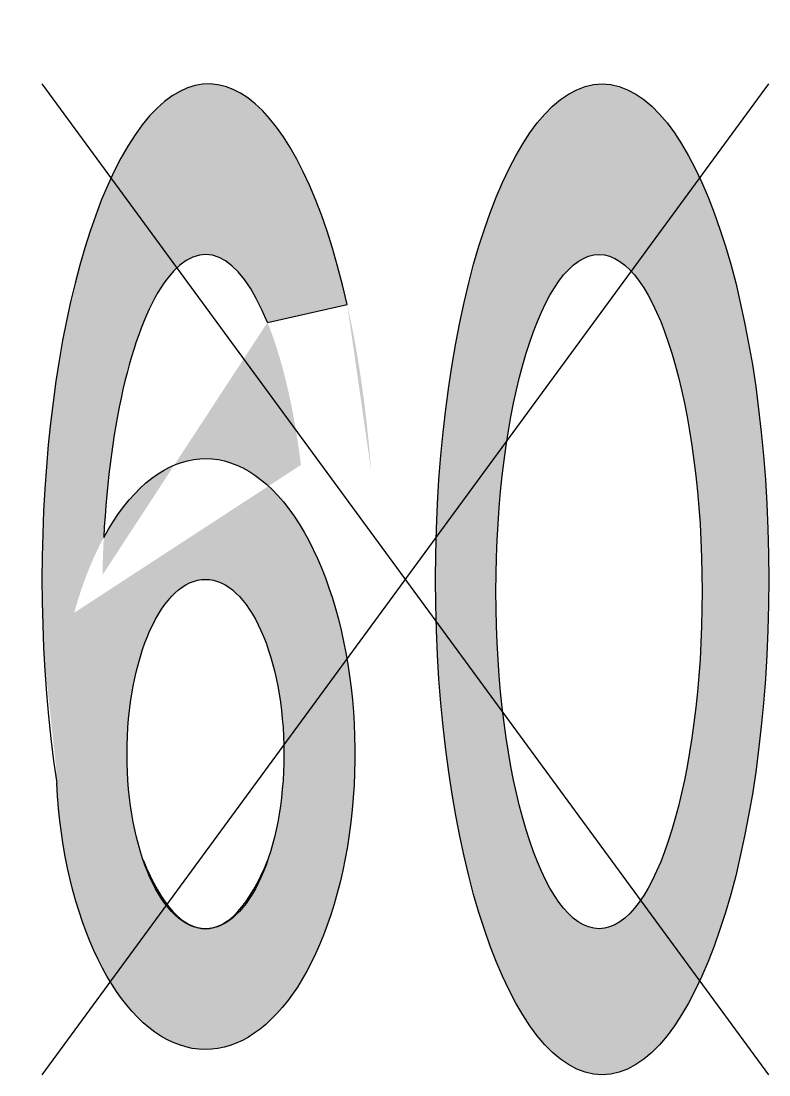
# Model space of a CAD drawing. Header units: metres. Extents: x -0.64 to 0.6, y -0.04 to 1.7.
import ezdxf

# ---------------------------------------------------------------- set-up
doc = ezdxf.new("R2010")
doc.units = ezdxf.units.M

msp = doc.modelspace()

# ---------------------------------------------------------------- hatches: boundary and pattern name
h = msp.add_hatch(color=256)
edge = h.paths.add_edge_path()
edge.add_ellipse((-0.3268, 0.7784), major_axis=(0, 0.8202), ratio=0.336382, start_angle=303.6959, end_angle=474.2814)
edge.add_ellipse((-0.332, 0.4892), major_axis=(0, 0.4892), ratio=0.505908, start_angle=95.6444, end_angle=402.9072)
edge.add_ellipse((-0.332, 0.7581), major_axis=(0, 0.5581), ratio=0.305832, start_angle=322.9921, end_angle=440.7858, ccw=False)
edge.add_line((-0.2293, 1.2038), (-0.0972, 1.2334))
edge = h.paths.add_edge_path(flags=16)
edge.add_ellipse((-0.332, 0.4892), major_axis=(0, -0.2892), ratio=0.449292, start_angle=0, end_angle=360)
edge = h.paths.add_edge_path()
edge.add_ellipse((0.325, 0.7784), major_axis=(0, 0.8202), ratio=0.336382, start_angle=0, end_angle=360)
edge = h.paths.add_edge_path(flags=16)
edge.add_ellipse((0.3198, 0.7581), major_axis=(0, 0.5581), ratio=0.305832, start_angle=0, end_angle=360)

# ---------------------------------------------------------------- linework, layer by layer
at = {"flags": 128}
for points in [[(0.6009, -0.0419), (-0.6027, 1.5986)], [(-0.6027, -0.0419), (0.6009, 1.5986)], [(-0.2293, 1.2038), (-0.0972, 1.2334)]]:
    msp.add_lwpolyline(points, dxfattribs=at)
for centre, major_axis, ratio, start_param, end_param in [((-0.3268, 0.7784), (0, 0.8202), 0.336382, 5.300493, 8.277772), ((-0.332, 0.7581), (0, 0.5581), 0.305832, 5.637276, 7.693163), ((-0.332, 0.7581), (0, 0.5581), 0.305832, 8.774311, 10.075245)]:
    msp.add_ellipse(centre, major_axis=major_axis, ratio=ratio, start_param=start_param, end_param=end_param)
for centre, major_axis, ratio in [((0.325, 0.7784), (0, 0.8202), 0.336382), ((0.3198, 0.7581), (0, 0.5581), 0.305832), ((-0.332, 0.4892), (0, -0.2892), 0.449292)]:
    msp.add_ellipse(centre, major_axis=major_axis, ratio=ratio)
at = {"extrusion": (0, 0, -1)}
msp.add_ellipse((-0.332, 0.4892), major_axis=(0, 0.4892), ratio=0.505908, start_param=-0.748871, end_param=4.613876, dxfattribs=at)

doc.saveas('drawing.dxf')
